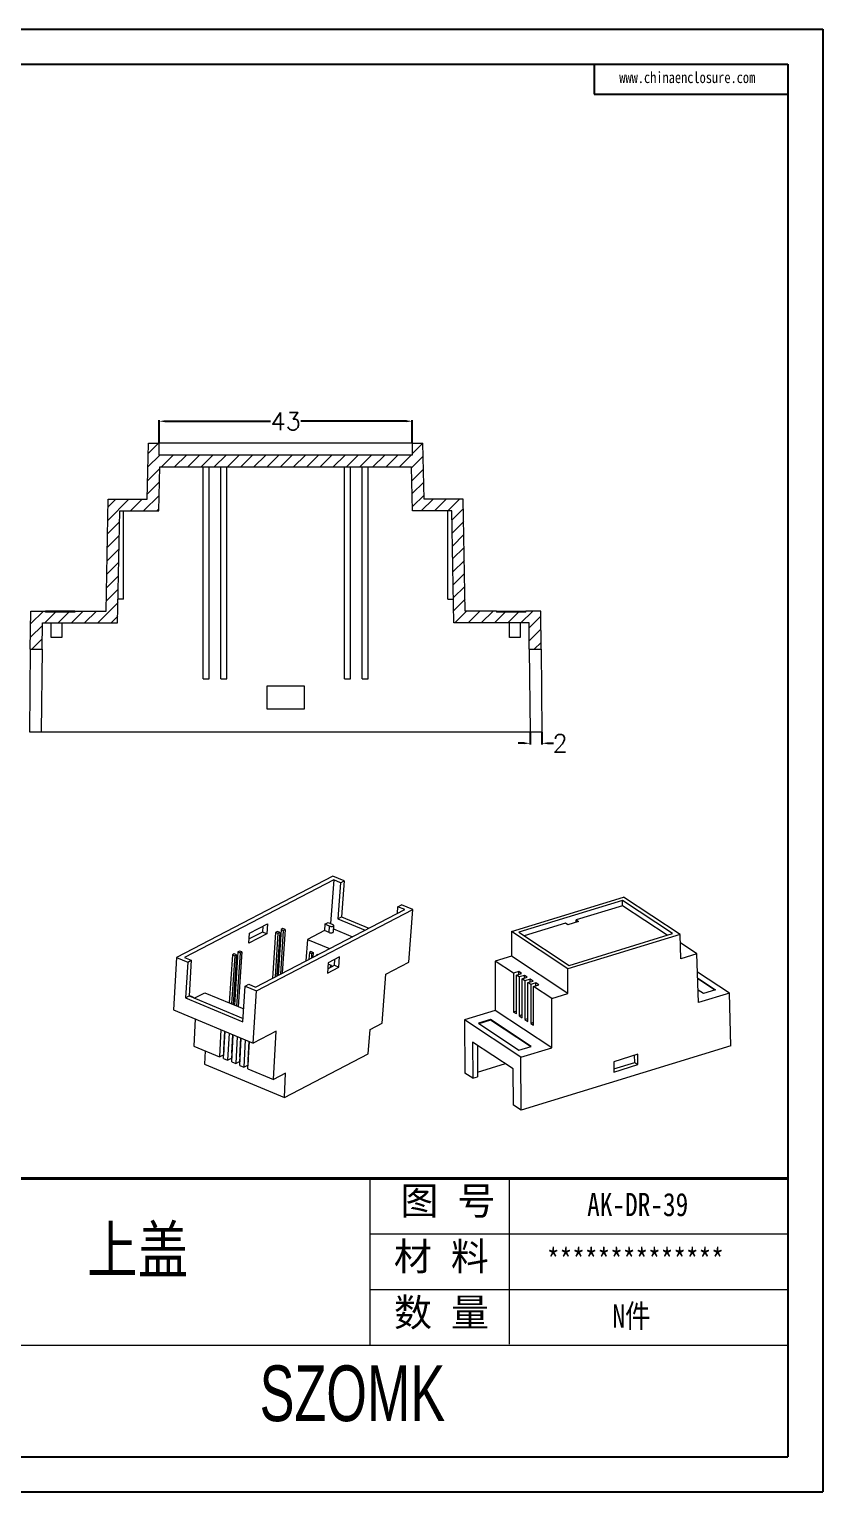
# Model space of a CAD drawing. Header units: inches. Extents: x 2944 to 3980, y 1126 to 1377.
# Drawn here: x 3160.6 to 3295.4, y 1128.8 to 1377.2 of the extents above; entities that cross this region are included whole.
import ezdxf

# ---------------------------------------------------------------- set-up
doc = ezdxf.new("R2010")
doc.units = ezdxf.units.IN
doc.header["$LTSCALE"] = 15
doc.layers.add('文字', color=81, linetype='Continuous')
doc.layers.add('粗实线', color=7, linetype='Continuous', lineweight=30)
doc.layers.add('细实线', color=3, linetype='Continuous', lineweight=9)
doc.styles.get("Standard").update_dxf_attribs({"font": 'txt', "bigfont": 'gbcbig.shx'})
doc.styles.add('宋体', font='', dxfattribs={"width": 0.8, "height": 3.5})
doc.styles.add('长仿宋', font='', dxfattribs={"width": 0.7, "height": 4})
doc.styles.get('宋体').set_extended_font_data('SimSun')
doc.styles.get('长仿宋').set_extended_font_data('SimSun')
doc.dimstyles.new('3', dxfattribs={"dimtxt": 3, "dimasz": 1, "dimexe": 0.18, "dimexo": 0.0625, "dimgap": 0.09, "dimtad": 0, "dimdsep": 46, "dimtxsty": 'Standard', "dimcen": 1, "dimclrd": 3, "dimclre": 3, "dimadec": 0, "dimazin": 2, "dimtfac": 1, "dimtofl": 0, "dimtmove": 0, "dimatfit": 3, "dimfxl": 1, "dimtolj": 1, "dimtzin": 0, "dimarcsym": 0})

# ---------------------------------------------------------------- blocks, each defined once
blk = doc.blocks.new('*D272')
at = {"color": 3, "lineweight": -2}
for p, q in [((3182.69, 1306.96), (3182.69, 1310.83)), ((3183.69, 1310.65), (3201.6, 1310.65)), ((3224.69, 1310.65), (3206.78, 1310.65)), ((3225.69, 1306.96), (3225.69, 1310.83))]:
    blk.add_line(p, q, dxfattribs=at)
at = {"color": 3}
for points in [[(3183.69, 1310.81), (3183.69, 1310.48), (3182.69, 1310.65)], [(3224.69, 1310.81), (3224.69, 1310.48), (3225.69, 1310.65)]]:
    blk.add_solid(points, dxfattribs=at)
at = {"layer": 'Defpoints', "color": 0}
for p in [(3225.69, 1310.65), (3182.69, 1306.9), (3225.69, 1306.9)]:
    blk.add_point(p, dxfattribs=at)
at = {"color": 0, "insert": (3204.19, 1310.65), "char_height": 3, "attachment_point": 5}
blk.add_mtext('\\A1;43', dxfattribs=at)
blk = doc.blocks.new('*D273')
at = {"color": 3, "lineweight": -2}
for p, q in [((3245.69, 1257.84), (3245.69, 1255.75)), ((3247.69, 1257.84), (3247.69, 1255.75)), ((3244.69, 1255.93), (3243.69, 1255.93)), ((3248.69, 1255.93), (3249.69, 1255.93))]:
    blk.add_line(p, q, dxfattribs=at)
at = {"color": 3}
for points in [[(3244.69, 1256.1), (3244.69, 1255.77), (3245.69, 1255.93)], [(3248.69, 1256.1), (3248.69, 1255.77), (3247.69, 1255.93)]]:
    blk.add_solid(points, dxfattribs=at)
at = {"layer": 'Defpoints', "color": 0}
for p in [(3245.69, 1257.9), (3247.69, 1257.9), (3247.69, 1255.93)]:
    blk.add_point(p, dxfattribs=at)
at = {"color": 0, "insert": (3250.78, 1255.93), "char_height": 3, "attachment_point": 5}
blk.add_mtext('\\A1;2', dxfattribs=at)

msp = doc.modelspace()

# ---------------------------------------------------------------- hatches: boundary and pattern name
at = {"linetype": 'Continuous', "lineweight": 0}
h = msp.add_hatch(dxfattribs=at)
h.set_pattern_fill('ANSI31', color=4, scale=0.5, style=0)
h.set_pattern_definition([(45, (-245.3338, -540.497), (-1.122532, 1.122532), [])])
h.paths.add_polyline_path([(3160.892, 1278.402), (3160.828, 1271.902), (3162.828, 1271.902), (3162.872, 1276.402), (3175.655, 1276.402), (3176.005, 1295.402), (3182.65, 1295.402), (3182.808, 1302.902), (3225.575, 1302.902), (3225.733, 1295.402), (3232.378, 1295.402), (3232.728, 1276.402), (3245.511, 1276.402), (3245.555, 1271.902), (3247.555, 1271.902), (3247.492, 1278.402), (3244.992, 1278.402), (3244.992, 1278.202), (3239.992, 1278.202), (3239.992, 1278.402), (3234.692, 1278.402), (3234.342, 1297.402), (3227.692, 1297.402), (3227.492, 1306.902), (3225.692, 1306.902), (3225.692, 1304.902), (3182.692, 1304.902), (3182.692, 1306.902), (3180.892, 1306.902), (3180.692, 1297.402), (3174.042, 1297.402), (3173.692, 1278.402), (3168.392, 1278.402), (3168.392, 1278.202), (3163.392, 1278.202), (3163.392, 1278.402)], flags=0)

# ---------------------------------------------------------------- linework, layer by layer
for p, q in [((2943.956, 1377.248), (3295.379, 1377.248)), ((3295.379, 1377.248), (3295.379, 1128.767)), ((2953.049, 1371.331), (3289.462, 1371.331)), ((3256.595, 1371.331), (3256.595, 1366.196)), ((3289.462, 1371.331), (3289.462, 1134.683)), ((3256.595, 1366.196), (3289.462, 1366.196)), ((2953.049, 1134.683), (3289.462, 1134.683)), ((2943.956, 1128.767), (3295.379, 1128.767))]:
    msp.add_line(p, q)
at = {"color": 7, "linetype": 'Continuous', "lineweight": 15}
for p, q in [((3180.692, 1297.402), (3180.892, 1306.902)), ((3180.892, 1306.902), (3182.692, 1306.902)), ((3182.692, 1304.902), (3182.692, 1306.902)), ((3225.692, 1306.902), (3182.692, 1306.902)), ((3225.692, 1304.902), (3182.692, 1304.902)), ((3225.692, 1306.902), (3225.692, 1304.902)), ((3225.692, 1306.902), (3227.492, 1306.902)), ((3227.692, 1297.402), (3227.492, 1306.902)), ((3182.65, 1295.402), (3182.808, 1302.902)), ((3182.808, 1302.902), (3225.575, 1302.902)), ((3190.192, 1266.902), (3190.192, 1302.902)), ((3191.192, 1266.902), (3191.192, 1302.902)), ((3193.192, 1266.902), (3193.192, 1302.902)), ((3194.192, 1266.902), (3194.192, 1302.902)), ((3214.192, 1266.902), (3214.192, 1302.902)), ((3215.192, 1266.902), (3215.192, 1302.902)), ((3217.192, 1266.902), (3217.192, 1302.902)), ((3218.192, 1266.902), (3218.192, 1302.902)), ((3225.733, 1295.402), (3225.575, 1302.902)), ((3173.692, 1278.402), (3174.042, 1297.402)), ((3174.042, 1297.402), (3180.692, 1297.402)), ((3234.342, 1297.402), (3227.692, 1297.402)), ((3234.692, 1278.402), (3234.342, 1297.402)), ((3175.655, 1276.402), (3176.005, 1295.402)), ((3176.005, 1295.402), (3182.65, 1295.402)), ((3176.655, 1280.402), (3176.655, 1295.402)), ((3232.378, 1295.402), (3225.733, 1295.402)), ((3231.728, 1280.402), (3231.728, 1295.402)), ((3232.728, 1276.402), (3232.378, 1295.402)), ((3176.655, 1280.402), (3175.729, 1280.402)), ((3231.728, 1280.402), (3232.654, 1280.402)), ((3160.828, 1271.902), (3160.892, 1278.402)), ((3160.892, 1278.402), (3163.392, 1278.402)), ((3163.392, 1278.202), (3163.392, 1278.402)), ((3168.392, 1278.402), (3163.392, 1278.402)), ((3168.392, 1278.202), (3163.392, 1278.202)), ((3168.392, 1278.402), (3168.392, 1278.202)), ((3168.392, 1278.402), (3173.692, 1278.402)), ((3239.992, 1278.402), (3234.692, 1278.402)), ((3239.992, 1278.402), (3239.992, 1278.202)), ((3239.992, 1278.402), (3244.992, 1278.402)), ((3244.992, 1278.202), (3239.992, 1278.202)), ((3244.992, 1278.202), (3244.992, 1278.402)), ((3247.492, 1278.402), (3244.992, 1278.402)), ((3247.555, 1271.902), (3247.492, 1278.402)), ((3162.828, 1271.902), (3162.872, 1276.402)), ((3162.872, 1276.402), (3175.655, 1276.402)), ((3164.372, 1273.902), (3164.372, 1276.402)), ((3166.172, 1276.402), (3166.172, 1273.902)), ((3245.511, 1276.402), (3232.728, 1276.402)), ((3242.211, 1273.902), (3242.211, 1276.402)), ((3244.011, 1276.402), (3244.011, 1273.902)), ((3245.555, 1271.902), (3245.511, 1276.402)), ((3166.172, 1273.902), (3164.372, 1273.902)), ((3244.011, 1273.902), (3242.211, 1273.902)), ((3160.828, 1271.902), (3160.692, 1257.902)), ((3160.828, 1271.902), (3162.828, 1271.902)), ((3162.828, 1271.902), (3162.692, 1257.902)), ((3245.555, 1271.902), (3247.555, 1271.902)), ((3245.555, 1271.902), (3245.692, 1257.902)), ((3247.555, 1271.902), (3247.692, 1257.902)), ((3190.192, 1266.902), (3191.192, 1266.902)), ((3193.192, 1266.902), (3194.192, 1266.902)), ((3201.042, 1261.702), (3201.042, 1265.702)), ((3201.042, 1265.702), (3207.342, 1265.702)), ((3207.342, 1265.702), (3207.342, 1261.702)), ((3214.192, 1266.902), (3215.192, 1266.902)), ((3217.192, 1266.902), (3218.192, 1266.902)), ((3207.342, 1261.702), (3201.042, 1261.702)), ((3160.692, 1257.902), (3162.692, 1257.902)), ((3162.692, 1257.902), (3245.692, 1257.902)), ((3245.692, 1257.902), (3247.692, 1257.902)), ((3212.21, 1233.36), (3185.645, 1219.554)), ((3212.363, 1232.723), (3187.02, 1219.552)), ((3212.363, 1232.723), (3211.822, 1225.311)), ((3214.12, 1232.561), (3212.21, 1233.36)), ((3213.51, 1232.244), (3212.363, 1232.723)), ((3213.51, 1232.244), (3214.12, 1232.561)), ((3214.12, 1232.561), (3213.674, 1226.447)), ((3213.51, 1232.244), (3213.063, 1226.129)), ((3199.057, 1214.52), (3224.401, 1227.691)), ((3199.211, 1213.883), (3225.776, 1227.689)), ((3223.173, 1227.053), (3223.254, 1228.17)), ((3223.254, 1228.17), (3223.865, 1228.488)), ((3224.401, 1227.691), (3223.254, 1228.17)), ((3225.776, 1227.689), (3223.865, 1228.488)), ((3225.122, 1218.736), (3225.776, 1227.689)), ((3242.518, 1223.948), (3261.57, 1229.801)), ((3261.374, 1229.218), (3243.793, 1223.818)), ((3261.389, 1228.341), (3253.518, 1225.923)), ((3269.878, 1223.6), (3261.374, 1229.218)), ((3261.389, 1228.341), (3261.374, 1229.218)), ((3268.982, 1223.325), (3261.389, 1228.341)), ((3271.154, 1223.469), (3261.57, 1229.801)), ((3198.055, 1223.69), (3201.108, 1225.277)), ((3201.108, 1225.277), (3200.993, 1223.536)), ((3210.838, 1225.207), (3210.765, 1224.119)), ((3210.838, 1225.207), (3211.387, 1225.493)), ((3211.64, 1224.872), (3210.838, 1225.207)), ((3211.387, 1225.493), (3212.19, 1225.158)), ((3213.063, 1226.129), (3213.674, 1226.447)), ((3213.063, 1226.129), (3217.681, 1224.199)), ((3213.674, 1226.447), (3218.292, 1224.516)), ((3251.679, 1225.358), (3244.705, 1223.216)), ((3252.084, 1225.09), (3251.679, 1225.358)), ((3253.923, 1225.655), (3252.084, 1225.09)), ((3253.518, 1225.923), (3253.923, 1225.655)), ((3253.525, 1225.533), (3253.518, 1225.923)), ((3197.939, 1221.949), (3198.055, 1223.69)), ((3200.993, 1223.536), (3197.939, 1221.949)), ((3200.228, 1223.856), (3197.989, 1222.692)), ((3200.295, 1224.854), (3200.228, 1223.856)), ((3200.993, 1223.536), (3200.228, 1223.856)), ((3202.485, 1223.808), (3201.968, 1216.033)), ((3202.867, 1223.648), (3202.375, 1216.244)), ((3202.79, 1223.966), (3202.485, 1223.808)), ((3202.485, 1223.808), (3202.867, 1223.648)), ((3203.172, 1223.806), (3202.68, 1216.403)), ((3203.172, 1223.806), (3202.79, 1223.966)), ((3202.867, 1223.648), (3203.172, 1223.806)), ((3203.401, 1224.284), (3202.884, 1216.509)), ((3203.783, 1224.124), (3203.291, 1216.72)), ((3203.706, 1224.442), (3203.401, 1224.284)), ((3203.401, 1224.284), (3203.783, 1224.124)), ((3204.088, 1224.283), (3203.596, 1216.879)), ((3204.088, 1224.283), (3203.706, 1224.442)), ((3203.783, 1224.124), (3204.088, 1224.283)), ((3207.87, 1222.615), (3207.581, 1218.95)), ((3210.765, 1224.119), (3207.87, 1222.615)), ((3207.87, 1222.615), (3211.618, 1221.048)), ((3211.568, 1223.784), (3210.765, 1224.119)), ((3211.568, 1223.784), (3211.64, 1224.872)), ((3212.283, 1223.898), (3212.355, 1224.986)), ((3212.317, 1224.416), (3215.521, 1223.076)), ((3242.518, 1223.948), (3242.505, 1219.755)), ((3252.101, 1217.617), (3242.518, 1223.948)), ((3243.793, 1223.818), (3252.297, 1218.2)), ((3271.154, 1223.469), (3252.101, 1217.617)), ((3252.297, 1218.2), (3269.878, 1223.6)), ((3271.305, 1219.326), (3271.154, 1223.469)), ((3195.462, 1220.158), (3195.156, 1219.999)), ((3195.844, 1219.998), (3195.462, 1220.158)), ((3196.072, 1220.475), (3195.473, 1211.455)), ((3196.455, 1220.315), (3195.855, 1211.295)), ((3196.378, 1220.634), (3196.072, 1220.475)), ((3196.072, 1220.475), (3196.455, 1220.315)), ((3196.76, 1220.474), (3196.142, 1211.175)), ((3196.76, 1220.474), (3196.378, 1220.634)), ((3196.455, 1220.315), (3196.76, 1220.474)), ((3208.213, 1220.396), (3208.136, 1219.238)), ((3208.496, 1220.543), (3208.213, 1220.396)), ((3208.213, 1220.396), (3208.595, 1220.236)), ((3208.496, 1220.543), (3208.878, 1220.383)), ((3208.595, 1220.236), (3208.543, 1219.45)), ((3208.595, 1220.236), (3208.878, 1220.383)), ((3208.878, 1220.383), (3208.816, 1219.591)), ((3209.642, 1220.063), (3209.36, 1219.916)), ((3209.642, 1220.063), (3209.687, 1220.045)), ((3274.024, 1220.161), (3271.207, 1222.023)), ((3274.024, 1220.161), (3271.305, 1219.326)), ((3274.306, 1211.869), (3274.024, 1220.161)), ((3185.645, 1219.554), (3185.113, 1210.664)), ((3185.645, 1219.554), (3187.556, 1218.755)), ((3187.02, 1219.552), (3188.166, 1219.073)), ((3187.556, 1218.755), (3187.192, 1212.684)), ((3187.556, 1218.755), (3188.166, 1219.073)), ((3188.166, 1219.073), (3187.803, 1213.001)), ((3195.156, 1219.999), (3194.612, 1211.815)), ((3195.539, 1219.839), (3194.995, 1211.655)), ((3195.156, 1219.999), (3195.539, 1219.839)), ((3195.844, 1219.998), (3195.281, 1211.535)), ((3195.539, 1219.839), (3195.844, 1219.998)), ((3209.36, 1219.916), (3209.357, 1219.873)), ((3209.36, 1219.916), (3209.405, 1219.898)), ((3211.421, 1218.632), (3211.306, 1216.892)), ((3211.306, 1216.892), (3213.229, 1217.891)), ((3211.355, 1217.634), (3212.465, 1218.211)), ((3211.962, 1218.189), (3211.407, 1218.42)), ((3213.345, 1219.632), (3211.421, 1218.632)), ((3211.812, 1217.871), (3211.841, 1218.239)), ((3211.962, 1218.189), (3211.942, 1217.939)), ((3212.465, 1218.211), (3212.531, 1219.209)), ((3212.465, 1218.211), (3213.229, 1217.891)), ((3213.229, 1217.891), (3213.345, 1219.632)), ((3221.213, 1216.704), (3225.122, 1218.736)), ((3239.786, 1218.92), (3239.782, 1210.539)), ((3242.505, 1219.755), (3239.786, 1218.92)), ((3242.877, 1216.878), (3239.786, 1218.92)), ((3252.089, 1213.423), (3242.505, 1219.755)), ((3252.089, 1213.423), (3252.101, 1217.617)), ((3220.557, 1208.38), (3221.213, 1216.704)), ((3242.877, 1216.878), (3242.874, 1210.261)), ((3243.756, 1217.148), (3242.877, 1216.878)), ((3243.36, 1209.94), (3243.363, 1216.557)), ((3243.363, 1216.557), (3244.242, 1216.827)), ((3243.849, 1216.235), (3243.363, 1216.557)), ((3244.242, 1216.827), (3243.756, 1217.148)), ((3243.764, 1216.68), (3243.756, 1217.148)), ((3243.849, 1216.235), (3243.846, 1209.619)), ((3244.728, 1216.506), (3243.849, 1216.235)), ((3244.332, 1209.298), (3244.335, 1215.914)), ((3244.335, 1215.914), (3245.214, 1216.184)), ((3244.821, 1215.593), (3244.335, 1215.914)), ((3245.214, 1216.184), (3244.728, 1216.506)), ((3244.736, 1216.038), (3244.728, 1216.506)), ((3244.821, 1215.593), (3244.818, 1208.977)), ((3245.7, 1215.863), (3244.821, 1215.593)), ((3245.303, 1208.656), (3245.307, 1215.272)), ((3245.307, 1215.272), (3246.186, 1215.542)), ((3245.793, 1214.951), (3245.307, 1215.272)), ((3246.186, 1215.542), (3245.7, 1215.863)), ((3245.708, 1215.396), (3245.7, 1215.863)), ((3246.672, 1215.221), (3245.793, 1214.951)), ((3247.158, 1214.9), (3246.672, 1215.221)), ((3246.68, 1214.753), (3246.672, 1215.221)), ((3279.539, 1213.476), (3274.13, 1217.05)), ((3274.164, 1216.038), (3277.167, 1214.054)), ((3274.167, 1215.949), (3277.078, 1214.027)), ((3187.192, 1212.684), (3187.803, 1213.001)), ((3187.192, 1212.684), (3196.937, 1208.611)), ((3187.803, 1213.001), (3196.97, 1209.169)), ((3188.422, 1212.805), (3187.807, 1213.063)), ((3188.673, 1212.638), (3190.443, 1213.558)), ((3190.443, 1213.558), (3197.067, 1210.789)), ((3196.937, 1208.611), (3197.3, 1214.682)), ((3197.3, 1214.682), (3197.911, 1214.999)), ((3197.3, 1214.682), (3199.211, 1213.883)), ((3197.911, 1214.999), (3199.057, 1214.52)), ((3198.679, 1204.993), (3199.211, 1213.883)), ((3245.793, 1214.951), (3245.789, 1208.335)), ((3246.275, 1208.014), (3246.279, 1214.63)), ((3246.279, 1214.63), (3247.158, 1214.9)), ((3249.37, 1212.588), (3246.279, 1214.63)), ((3249.365, 1204.208), (3249.37, 1212.588)), ((3249.37, 1212.588), (3252.089, 1213.423)), ((3275.123, 1213.426), (3274.233, 1214.014)), ((3279.539, 1213.476), (3274.306, 1211.869)), ((3277.167, 1214.054), (3275.123, 1213.426)), ((3279.771, 1204.507), (3279.539, 1213.476)), ((3185.113, 1210.664), (3198.679, 1204.993)), ((3239.782, 1210.539), (3234.548, 1208.932)), ((3249.365, 1204.208), (3239.782, 1210.539)), ((3243.36, 1210.411), (3242.874, 1210.261)), ((3243.36, 1209.94), (3242.874, 1210.261)), ((3188.828, 1209.111), (3188.579, 1204.482)), ((3218.526, 1207.325), (3220.557, 1208.38)), ((3234.548, 1208.932), (3234.616, 1199.912)), ((3244.132, 1202.6), (3234.548, 1208.932)), ((3238.965, 1208.982), (3236.92, 1208.354)), ((3236.92, 1208.354), (3243.804, 1203.806)), ((3238.966, 1208.894), (3237.011, 1208.294)), ((3245.849, 1204.434), (3238.965, 1208.982)), ((3238.966, 1208.894), (3238.965, 1208.982)), ((3245.759, 1204.406), (3238.966, 1208.894)), ((3244.332, 1209.769), (3243.846, 1209.619)), ((3243.846, 1209.619), (3244.332, 1209.298)), ((3245.304, 1209.127), (3244.818, 1208.977)), ((3244.818, 1208.977), (3245.303, 1208.656)), ((3246.276, 1208.484), (3245.789, 1208.335)), ((3245.789, 1208.335), (3246.275, 1208.014)), ((3193.204, 1207.282), (3192.954, 1202.653)), ((3193.784, 1207.039), (3193.611, 1203.835)), ((3193.642, 1202.365), (3193.891, 1206.994)), ((3193.712, 1205.696), (3193.819, 1205.651)), ((3194.579, 1206.707), (3194.33, 1202.078)), ((3195.16, 1206.464), (3194.987, 1203.26)), ((3195.018, 1201.79), (3195.267, 1206.419)), ((3195.955, 1206.132), (3195.705, 1201.503)), ((3196.536, 1205.889), (3196.363, 1202.685)), ((3196.393, 1201.215), (3196.643, 1205.844)), ((3196.632, 1205.64), (3196.519, 1205.581)), ((3197.331, 1205.557), (3197.081, 1200.928)), ((3197.911, 1205.314), (3197.739, 1202.11)), ((3197.769, 1200.64), (3198.019, 1205.269)), ((3202.587, 1207.024), (3198.679, 1204.993)), ((3202.144, 1198.811), (3202.587, 1207.024)), ((3218.19, 1203.159), (3218.526, 1207.325)), ((3242.804, 1200.632), (3235.92, 1205.18)), ((3235.92, 1205.18), (3235.966, 1199.02)), ((3188.579, 1204.482), (3192.954, 1202.653)), ((3190.512, 1203.674), (3190.395, 1201.435)), ((3192.954, 1202.653), (3193.611, 1202.994)), ((3193.611, 1203.835), (3193.668, 1203.865)), ((3193.668, 1203.865), (3193.611, 1202.994)), ((3193.611, 1202.994), (3193.674, 1202.967)), ((3193.668, 1203.865), (3193.722, 1203.842)), ((3195.044, 1203.289), (3194.986, 1202.419)), ((3194.987, 1203.26), (3195.044, 1203.289)), ((3195.044, 1203.289), (3195.097, 1203.267)), ((3195.087, 1205.121), (3195.195, 1205.076)), ((3196.42, 1202.714), (3196.362, 1201.844)), ((3196.363, 1202.685), (3196.42, 1202.714)), ((3196.42, 1202.714), (3196.473, 1202.692)), ((3196.463, 1204.545), (3196.57, 1204.501)), ((3197.839, 1203.97), (3197.946, 1203.926)), ((3203.961, 1195.764), (3218.19, 1203.159)), ((3236.743, 1204.636), (3236.784, 1199.271)), ((3243.804, 1203.806), (3245.849, 1204.434)), ((3244.132, 1202.6), (3249.365, 1204.208)), ((3279.771, 1204.507), (3244.2, 1193.58)), ((3263.973, 1203.094), (3259.884, 1201.838)), ((3263.462, 1201.695), (3263.441, 1202.931)), ((3264.002, 1201.339), (3263.973, 1203.094)), ((3190.395, 1201.435), (3203.961, 1195.764)), ((3193.642, 1202.365), (3194.33, 1202.078)), ((3194.33, 1202.078), (3194.986, 1202.419)), ((3194.986, 1202.419), (3195.05, 1202.392)), ((3195.018, 1201.79), (3195.705, 1201.503)), ((3195.705, 1201.503), (3196.362, 1201.844)), ((3196.362, 1201.844), (3196.426, 1201.817)), ((3196.393, 1201.215), (3197.081, 1200.928)), ((3197.081, 1200.928), (3197.738, 1201.269)), ((3197.796, 1202.139), (3197.738, 1201.269)), ((3197.738, 1201.269), (3197.801, 1201.242)), ((3197.739, 1202.11), (3197.796, 1202.139)), ((3197.769, 1200.64), (3202.144, 1198.811)), ((3197.796, 1202.139), (3197.849, 1202.117)), ((3236.778, 1200.053), (3241.489, 1201.5)), ((3242.85, 1194.472), (3242.804, 1200.632)), ((3244.2, 1193.58), (3244.132, 1202.6)), ((3259.884, 1201.838), (3259.913, 1200.083)), ((3259.905, 1200.603), (3263.462, 1201.695)), ((3259.913, 1200.083), (3264.002, 1201.339)), ((3263.462, 1201.695), (3264.002, 1201.339)), ((3204.175, 1199.866), (3202.144, 1198.811)), ((3203.961, 1195.764), (3204.175, 1199.866)), ((3235.966, 1199.02), (3234.616, 1199.912)), ((3235.966, 1199.02), (3236.784, 1199.271)), ((3244.2, 1193.58), (3242.85, 1194.472))]:
    msp.add_line(p, q, dxfattribs=at)
at = {"color": 7, "linetype": 'Continuous', "lineweight": 15, "flags": 128}
for points in [[(3211.64, 1224.872), (3211.748, 1224.837), (3211.87, 1224.817), (3211.995, 1224.813), (3212.114, 1224.825), (3212.216, 1224.852), (3212.295, 1224.893), (3212.342, 1224.943), (3212.355, 1225), (3212.332, 1225.057), (3212.276, 1225.111), (3212.19, 1225.158)], [(3211.568, 1223.784), (3211.676, 1223.749), (3211.797, 1223.729), (3211.923, 1223.725), (3212.041, 1223.737), (3212.144, 1223.764), (3212.222, 1223.805), (3212.27, 1223.855), (3212.283, 1223.898)]]:
    msp.add_lwpolyline(points, dxfattribs=at)
at = {"color": 7, "linetype": 'Continuous', "lineweight": 15}
msp.add_arc((3188.349, 1212.554), 0.262, 27.90638, 73.6783, dxfattribs=at)
at = {"layer": '粗实线', "color": 7, "lineweight": 40}
msp.add_line((3289.462, 1182.013), (3147.473, 1182.013), dxfattribs=at)
at = {"layer": '细实线', "color": 7}
for p, q in [((3218.468, 1182.013), (3218.468, 1153.615)), ((3242.133, 1182.013), (3242.133, 1153.814)), ((3289.462, 1172.547), (3218.468, 1172.547)), ((3289.462, 1163.081), (3218.468, 1163.081)), ((3289.462, 1153.615), (3076.479, 1153.615))]:
    msp.add_line(p, q, dxfattribs=at)

# ---------------------------------------------------------------- texts
at = {"layer": '文字', "color": 0, "attachment_point": 1, "style": '宋体'}
for s, insert, char_height, width in [('www.chinaenclosure.com', (3260.829, 1370.031), 1.92824, 33.8774), ('{\\H1.111x;AK-DR-39}', (3255.377, 1179.54), 3.54972, 41.03878), ('上盖', (3170.452, 1173.841), 7.8883, 100.84872), ('{\\H1.111x;**************}', (3248.549, 1170.074), 3.54972, 41.03878), ('{\\H1.111x;N件}', (3259.671, 1160.608), 3.54972, 41.03878)]:
    msp.add_mtext(s, dxfattribs=dict(at, insert=insert, char_height=char_height, width=width))
at = {"layer": '粗实线', "insert": (3199.767, 1150.226), "char_height": 9.46593, "width": 106.151, "attachment_point": 1, "style": '长仿宋'}
msp.add_mtext('{\\fSTXinwei|b0|i0|c134|p2;SZOMK}', dxfattribs=at)
at = {"layer": '细实线', "color": 7, "char_height": 4.73296, "attachment_point": 1}
for s, insert, width in [('{\\fSimSun|b0|i0|c134|p54;图 号}', (3223.672, 1180.576), 23.66482), ('{\\fSimSun|b0|i0|c134|p54;材 料   }', (3222.55, 1171.11), 23.66482), ('{\\fSimSun|b0|i0|c134|p54;数 量}', (3222.573, 1161.597), 21.38413)]:
    msp.add_mtext(s, dxfattribs=dict(at, insert=insert, width=width))

# ---------------------------------------------------------------- dimensions: what is measured, and where the dimension line sits
for base, p1, p2, picture, middle in [((3225.692, 1310.646), (3182.692, 1306.902), (3225.692, 1306.902), '*D272', (3204.192, 1310.646)), ((3247.692, 1255.932), (3245.692, 1257.902), (3247.692, 1257.902), '*D273', (3250.782, 1255.932))]:
    dim = msp.add_linear_dim(base=base, p1=p1, p2=p2, dimstyle='3')
    dim.commit()
    dim.dimension.update_dxf_attribs({"geometry": picture, "text_midpoint": middle})

doc.saveas('drawing.dxf')
